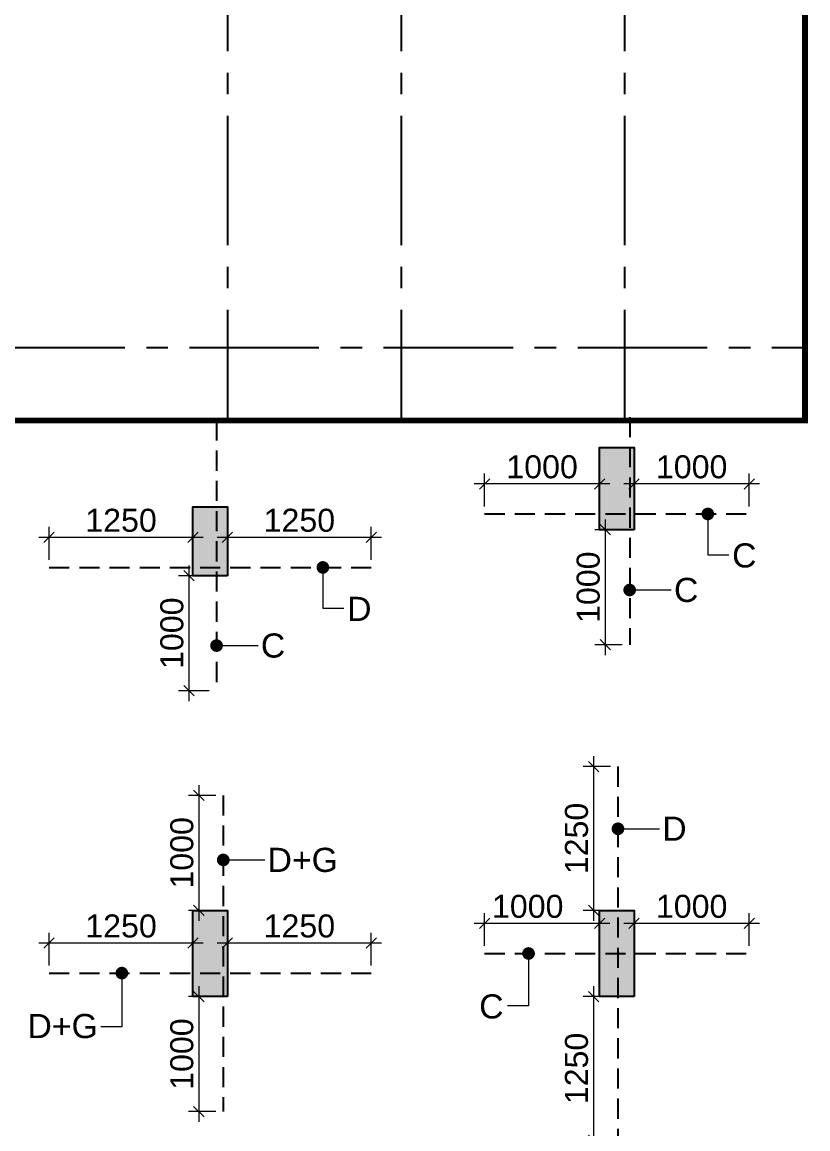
# Model space of a CAD drawing. Header units: millimetres. Extents: x 1123469 to 1883119, y -126924 to 196924.
# Drawn here: x 1467000 to 1473829, y 142469 to 152093 of the extents above; entities that cross this region are included whole.
import ezdxf

# ---------------------------------------------------------------- set-up
doc = ezdxf.new("R2010")
doc.units = ezdxf.units.MM
doc.header["$LTSCALE"] = 500
doc.header["$MEASUREMENT"] = 0
doc.header["$PDMODE"] = 34
for name, pattern in [('CONTINOUS', [0]), ('HIDDEN', [0.375, 0.25, -0.125]), ('Site$0$CENTER2', [1.125, 0.75, -0.125, 0.125, -0.125])]:
    doc.linetypes.add(name, pattern=pattern)
doc.layers.get('Defpoints').update_dxf_attribs({"lineweight": 0})
for name, color, linetype, lineweight in [('ARWO', 1, 'Continuous', 18), ('CUT OUT', 1, 'Continuous', 13), ('FOOTING', 1, 'Continuous', 15), ('S - SUNK', 251, 'Continuous', 0), ('TOWER COL HATCH', 253, 'Continuous', 20)]:
    doc.layers.add(name, color=color, linetype=linetype, lineweight=lineweight)
for name, color, linetype in [('COL. DIM', 3, 'Continuous'), ('GRID', 7, 'Continuous'), ('reinf.', 4, 'Continuous'), ('TEXT 1', 1, 'Continuous'), ('TOWER AREA COLUMN.', 6, 'Continuous')]:
    doc.layers.add(name, color=color, linetype=linetype)
doc.styles.add('3mm', font='arial.ttf')
doc.dimstyles.new('PARAMVEER', dxfattribs={"dimtxt": 200, "dimasz": 100, "dimexe": 0, "dimexo": 25, "dimgap": 10, "dimtad": 1, "dimdec": 0, "dimrnd": 5, "dimzin": 0, "dimdsep": 46, "dimtxsty": '3mm', "dimblk": 'OBLIQUE', "dimcen": 0.09, "dimdle": 75, "dimclrd": 1, "dimclre": 1, "dimclrt": 3, "dimadec": 0, "dimazin": 0, "dimtfac": 1, "dimtdec": 0, "dimtmove": 1, "dimatfit": 3, "dimfxl": 100, "dimtolj": 1, "dimtzin": 0, "dimlwd": 18, "dimlwe": 5, "dimarcsym": 0})
doc.dimstyles.new('PARAMVEER BEAM', dxfattribs={"dimtxt": 200, "dimasz": 100, "dimexe": 0, "dimexo": 0, "dimgap": 10, "dimtad": 1, "dimdec": 0, "dimzin": 0, "dimdsep": 46, "dimtxsty": '3mm', "dimblk": 'ARCHTICK', "dimcen": 0.09, "dimdle": 75, "dimclrd": 1, "dimclre": 1, "dimclrt": 3, "dimadec": 0, "dimazin": 0, "dimtfac": 1, "dimtdec": 0, "dimtmove": 1, "dimatfit": 3, "dimfxl": 100, "dimtolj": 1, "dimtzin": 0, "dimlwd": 18, "dimlwe": 5, "dimarcsym": 0})

# ---------------------------------------------------------------- blocks, each defined once
blk = doc.blocks.new('3tgra')
at = {"layer": 'TOWER COL HATCH'}
h = blk.add_hatch(color=253, dxfattribs=at)
h.dxf.hatch_style = 1
h.paths.add_polyline_path([(1374495.6, 84656.9), (1374195.6, 84656.9), (1374195.6, 85371.9), (1374495.6, 85371.9)])
h = blk.add_hatch(color=253, dxfattribs=at)
h.dxf.hatch_style = 1
h.paths.add_polyline_path([(1370960.6, 84256.9), (1370660.6, 84256.9), (1370660.6, 84856.9), (1370960.6, 84856.9)])
h = blk.add_hatch(color=253, dxfattribs=at)
h.dxf.hatch_style = 1
h.paths.add_polyline_path([(1370960.6, 80596.9), (1370660.6, 80596.9), (1370660.6, 81346.9), (1370960.6, 81346.9)])
h = blk.add_hatch(color=253, dxfattribs=at)
h.dxf.hatch_style = 1
h.paths.add_polyline_path([(1374495.6, 80596.9), (1374195.6, 80596.9), (1374195.6, 81346.9), (1374495.6, 81346.9)])
at = {"layer": 'TOWER AREA COLUMN.', "color": 4}
for points in [[(1374495.6, 84656.9), (1374195.6, 84656.9), (1374195.6, 85371.9), (1374495.6, 85371.9)], [(1370960.6, 84256.9), (1370660.6, 84256.9), (1370660.6, 84856.9), (1370960.6, 84856.9)], [(1370960.6, 80596.9), (1370660.6, 80596.9), (1370660.6, 81346.9), (1370960.6, 81346.9)], [(1374495.6, 80596.9), (1374195.6, 80596.9), (1374195.6, 81346.9), (1374495.6, 81346.9)]]:
    blk.add_lwpolyline(points, close=True, dxfattribs=at)
blk = doc.blocks.new('_Oblique')
at = {"color": 0, "linetype": 'ByBlock', "lineweight": -2}
blk.add_line((-0.5, -0.5), (0.5, 0.5), dxfattribs=at)
blk = doc.blocks.new('*D361')
at = {"layer": 'COL. DIM', "color": 1, "lineweight": 18, "ltscale": 10, "transparency": 16777216}
blk.add_line((1472068.1, 147769.4), (1472068.1, 146589.4), dxfattribs=at)
at = {"layer": 'COL. DIM', "color": 1, "linetype": 'CONTINOUS', "lineweight": 5, "ltscale": 10, "transparency": 16777216}
for p, q in [((1472215.5, 147679.4), (1471978.1, 147679.4)), ((1472215.5, 146679.4), (1471978.1, 146679.4))]:
    blk.add_line(p, q, dxfattribs=at)
at = {"layer": 'Defpoints', "color": 0, "ltscale": 10, "transparency": 16777216}
for p in [(1472280.5, 147679.4), (1472068.1, 146679.4), (1472280.5, 146679.4)]:
    blk.add_point(p, dxfattribs=at)
at = {"layer": 'COL. DIM', "color": 1, "lineweight": 18, "ltscale": 10, "transparency": 16777216, "xscale": 90, "yscale": 90, "zscale": 90}
for p, rotation in [((1472068.1, 147679.4), 90), ((1472068.1, 146679.4), 270)]:
    blk.add_blockref('_Oblique', p, dxfattribs=dict(at, rotation=rotation))
at = {"layer": 'COL. DIM', "color": 3, "ltscale": 10, "transparency": 16777216, "insert": (1471921, 147179.4), "char_height": 200, "attachment_point": 5, "rotation": 90, "style": '3mm'}
blk.add_mtext('\\A1;1000', dxfattribs=at)
blk = doc.blocks.new('_ArchTick')
at = {"color": 0, "linetype": 'ByBlock', "const_width": 0.15}
blk.add_lwpolyline([(-0.5, -0.5), (0.5, 0.5)], dxfattribs=at)
blk = doc.blocks.new('*D362')
at = {"layer": 'COL. DIM', "color": 1, "linetype": 'CONTINOUS', "lineweight": 5, "ltscale": 10, "transparency": 16777216}
for p, q in [((1472319.2, 147881.4), (1472319.2, 148167.9)), ((1473319.2, 147881.4), (1473319.2, 148167.9))]:
    blk.add_line(p, q, dxfattribs=at)
at = {"layer": 'COL. DIM', "color": 1, "lineweight": 18, "ltscale": 10, "transparency": 16777216}
blk.add_line((1473409.2, 148077.9), (1472229.2, 148077.9), dxfattribs=at)
at = {"layer": 'Defpoints', "color": 0, "ltscale": 10, "transparency": 16777216}
for p in [(1472319.2, 148077.9), (1472319.2, 147816.4), (1473319.2, 147816.4)]:
    blk.add_point(p, dxfattribs=at)
at = {"layer": 'COL. DIM', "color": 1, "lineweight": 18, "ltscale": 10, "transparency": 16777216, "xscale": 90, "yscale": 90, "zscale": 90, "rotation": 180}
blk.add_blockref('_Oblique', (1472319.2, 148077.9), dxfattribs=at)
at = {"layer": 'COL. DIM', "color": 1, "lineweight": 18, "ltscale": 10, "transparency": 16777216, "xscale": 90, "yscale": 90, "zscale": 90}
blk.add_blockref('_Oblique', (1473319.2, 148077.9), dxfattribs=at)
at = {"layer": 'COL. DIM', "color": 3, "ltscale": 10, "transparency": 16777216, "insert": (1472819.2, 148225.1), "char_height": 200, "attachment_point": 5, "style": '3mm'}
blk.add_mtext('\\A1;1000', dxfattribs=at)
blk = doc.blocks.new('*D363')
at = {"layer": 'COL. DIM', "color": 1, "linetype": 'CONTINOUS', "lineweight": 5, "ltscale": 10, "transparency": 16777216}
for p, q in [((1471019.2, 147881.4), (1471019.2, 148167.9)), ((1472019.2, 147881.4), (1472019.2, 148167.9))]:
    blk.add_line(p, q, dxfattribs=at)
at = {"layer": 'COL. DIM', "color": 1, "lineweight": 18, "ltscale": 10, "transparency": 16777216}
blk.add_line((1472109.2, 148077.9), (1470929.2, 148077.9), dxfattribs=at)
at = {"layer": 'Defpoints', "color": 0, "ltscale": 10, "transparency": 16777216}
for p in [(1471019.2, 148077.9), (1471019.2, 147816.4), (1472019.2, 147816.4)]:
    blk.add_point(p, dxfattribs=at)
at = {"layer": 'COL. DIM', "color": 1, "lineweight": 18, "ltscale": 10, "transparency": 16777216, "xscale": 90, "yscale": 90, "zscale": 90, "rotation": 180}
blk.add_blockref('_Oblique', (1471019.2, 148077.9), dxfattribs=at)
at = {"layer": 'COL. DIM', "color": 1, "lineweight": 18, "ltscale": 10, "transparency": 16777216, "xscale": 90, "yscale": 90, "zscale": 90}
blk.add_blockref('_Oblique', (1472019.2, 148077.9), dxfattribs=at)
at = {"layer": 'COL. DIM', "color": 3, "ltscale": 10, "transparency": 16777216, "insert": (1471519.2, 148225.1), "char_height": 200, "attachment_point": 5, "style": '3mm'}
blk.add_mtext('\\A1;1000', dxfattribs=at)
blk = doc.blocks.new('*D364')
at = {"layer": 'COL. DIM', "color": 1, "lineweight": 18, "ltscale": 10, "transparency": 16777216}
blk.add_line((1468449, 147369.4), (1468449, 146189.4), dxfattribs=at)
at = {"layer": 'COL. DIM', "color": 1, "linetype": 'CONTINOUS', "lineweight": 5, "ltscale": 10, "transparency": 16777216}
for p, q in [((1468624.6, 147279.4), (1468359, 147279.4)), ((1468624.6, 146279.4), (1468359, 146279.4))]:
    blk.add_line(p, q, dxfattribs=at)
at = {"layer": 'Defpoints', "color": 0, "ltscale": 10, "transparency": 16777216}
for p in [(1468689.6, 147279.4), (1468449, 146279.4), (1468689.6, 146279.4)]:
    blk.add_point(p, dxfattribs=at)
at = {"layer": 'COL. DIM', "color": 1, "lineweight": 18, "ltscale": 10, "transparency": 16777216, "xscale": 90, "yscale": 90, "zscale": 90}
for p, rotation in [((1468449, 147279.4), 90), ((1468449, 146279.4), 270)]:
    blk.add_blockref('_Oblique', p, dxfattribs=dict(at, rotation=rotation))
at = {"layer": 'COL. DIM', "color": 3, "ltscale": 10, "transparency": 16777216, "insert": (1468301.9, 146779.4), "char_height": 200, "attachment_point": 5, "rotation": 90, "style": '3mm'}
blk.add_mtext('\\A1;1000', dxfattribs=at)
blk = doc.blocks.new('*D365')
at = {"layer": 'COL. DIM', "color": 1, "linetype": 'CONTINOUS', "lineweight": 5, "ltscale": 10, "transparency": 16777216}
for p, q in [((1468784.2, 147416.4), (1468784.2, 147703)), ((1470034.2, 147416.4), (1470034.2, 147703))]:
    blk.add_line(p, q, dxfattribs=at)
at = {"layer": 'COL. DIM', "color": 1, "lineweight": 18, "ltscale": 10, "transparency": 16777216}
blk.add_line((1470124.2, 147613), (1468694.2, 147613), dxfattribs=at)
at = {"layer": 'Defpoints', "color": 0, "ltscale": 10, "transparency": 16777216}
for p in [(1468784.2, 147613), (1468784.2, 147351.4), (1470034.2, 147351.4)]:
    blk.add_point(p, dxfattribs=at)
at = {"layer": 'COL. DIM', "color": 1, "lineweight": 18, "ltscale": 10, "transparency": 16777216, "xscale": 90, "yscale": 90, "zscale": 90, "rotation": 180}
blk.add_blockref('_Oblique', (1468784.2, 147613), dxfattribs=at)
at = {"layer": 'COL. DIM', "color": 1, "lineweight": 18, "ltscale": 10, "transparency": 16777216, "xscale": 90, "yscale": 90, "zscale": 90}
blk.add_blockref('_Oblique', (1470034.2, 147613), dxfattribs=at)
at = {"layer": 'COL. DIM', "color": 3, "ltscale": 10, "transparency": 16777216, "insert": (1469409.2, 147760.1), "char_height": 200, "attachment_point": 5, "style": '3mm'}
blk.add_mtext('\\A1;1250', dxfattribs=at)
blk = doc.blocks.new('*D366')
at = {"layer": 'COL. DIM', "color": 1, "linetype": 'CONTINOUS', "lineweight": 5, "ltscale": 10, "transparency": 16777216}
for p, q in [((1467234.2, 147416.4), (1467234.2, 147703)), ((1468484.2, 147416.4), (1468484.2, 147703))]:
    blk.add_line(p, q, dxfattribs=at)
at = {"layer": 'COL. DIM', "color": 1, "lineweight": 18, "ltscale": 10, "transparency": 16777216}
blk.add_line((1468574.2, 147613), (1467144.2, 147613), dxfattribs=at)
at = {"layer": 'Defpoints', "color": 0, "ltscale": 10, "transparency": 16777216}
for p in [(1467234.2, 147613), (1467234.2, 147351.4), (1468484.2, 147351.4)]:
    blk.add_point(p, dxfattribs=at)
at = {"layer": 'COL. DIM', "color": 1, "lineweight": 18, "ltscale": 10, "transparency": 16777216, "xscale": 90, "yscale": 90, "zscale": 90, "rotation": 180}
blk.add_blockref('_Oblique', (1467234.2, 147613), dxfattribs=at)
at = {"layer": 'COL. DIM', "color": 1, "lineweight": 18, "ltscale": 10, "transparency": 16777216, "xscale": 90, "yscale": 90, "zscale": 90}
blk.add_blockref('_Oblique', (1468484.2, 147613), dxfattribs=at)
at = {"layer": 'COL. DIM', "color": 3, "ltscale": 10, "transparency": 16777216, "insert": (1467859.2, 147760.1), "char_height": 200, "attachment_point": 5, "style": '3mm'}
blk.add_mtext('\\A1;1250', dxfattribs=at)
blk = doc.blocks.new('*D371')
at = {"layer": 'COL. DIM', "color": 1, "lineweight": 18, "ltscale": 10, "transparency": 16777216}
blk.add_line((1468535.5, 143709.4), (1468535.5, 142529.4), dxfattribs=at)
at = {"layer": 'COL. DIM', "color": 1, "linetype": 'CONTINOUS', "lineweight": 5, "ltscale": 10, "transparency": 16777216}
for p, q in [((1468682.9, 143619.4), (1468445.5, 143619.4)), ((1468682.9, 142619.4), (1468445.5, 142619.4))]:
    blk.add_line(p, q, dxfattribs=at)
at = {"layer": 'Defpoints', "color": 0, "ltscale": 10, "transparency": 16777216}
for p in [(1468747.9, 143619.4), (1468535.5, 142619.4), (1468747.9, 142619.4)]:
    blk.add_point(p, dxfattribs=at)
at = {"layer": 'COL. DIM', "color": 1, "lineweight": 18, "ltscale": 10, "transparency": 16777216, "xscale": 90, "yscale": 90, "zscale": 90}
for p, rotation in [((1468535.5, 143619.4), 90), ((1468535.5, 142619.4), 270)]:
    blk.add_blockref('_Oblique', p, dxfattribs=dict(at, rotation=rotation))
at = {"layer": 'COL. DIM', "color": 3, "ltscale": 10, "transparency": 16777216, "insert": (1468388.4, 143119.4), "char_height": 200, "attachment_point": 5, "rotation": 90, "style": '3mm'}
blk.add_mtext('\\A1;1000', dxfattribs=at)
blk = doc.blocks.new('*D372')
at = {"layer": 'COL. DIM', "color": 1, "linetype": 'CONTINOUS', "lineweight": 5, "ltscale": 10, "transparency": 16777216}
for p, q in [((1467234.2, 143888.6), (1467234.2, 144175.1)), ((1468484.2, 143888.6), (1468484.2, 144175.1))]:
    blk.add_line(p, q, dxfattribs=at)
at = {"layer": 'COL. DIM', "color": 1, "lineweight": 18, "ltscale": 10, "transparency": 16777216}
blk.add_line((1468574.2, 144085.1), (1467144.2, 144085.1), dxfattribs=at)
at = {"layer": 'Defpoints', "color": 0, "ltscale": 10, "transparency": 16777216}
for p in [(1467234.2, 144085.1), (1467234.2, 143823.6), (1468484.2, 143823.6)]:
    blk.add_point(p, dxfattribs=at)
at = {"layer": 'COL. DIM', "color": 1, "lineweight": 18, "ltscale": 10, "transparency": 16777216, "xscale": 90, "yscale": 90, "zscale": 90, "rotation": 180}
blk.add_blockref('_Oblique', (1467234.2, 144085.1), dxfattribs=at)
at = {"layer": 'COL. DIM', "color": 1, "lineweight": 18, "ltscale": 10, "transparency": 16777216, "xscale": 90, "yscale": 90, "zscale": 90}
blk.add_blockref('_Oblique', (1468484.2, 144085.1), dxfattribs=at)
at = {"layer": 'COL. DIM', "color": 3, "ltscale": 10, "transparency": 16777216, "insert": (1467859.2, 144232.2), "char_height": 200, "attachment_point": 5, "style": '3mm'}
blk.add_mtext('\\A1;1250', dxfattribs=at)
blk = doc.blocks.new('*D373')
at = {"layer": 'COL. DIM', "color": 1, "linetype": 'CONTINOUS', "lineweight": 5, "ltscale": 10, "transparency": 16777216}
for p, q in [((1468784.2, 143888.6), (1468784.2, 144175.1)), ((1470034.2, 143888.6), (1470034.2, 144175.1))]:
    blk.add_line(p, q, dxfattribs=at)
at = {"layer": 'COL. DIM', "color": 1, "lineweight": 18, "ltscale": 10, "transparency": 16777216}
blk.add_line((1470124.2, 144085.1), (1468694.2, 144085.1), dxfattribs=at)
at = {"layer": 'Defpoints', "color": 0, "ltscale": 10, "transparency": 16777216}
for p in [(1468784.2, 144085.1), (1468784.2, 143823.6), (1470034.2, 143823.6)]:
    blk.add_point(p, dxfattribs=at)
at = {"layer": 'COL. DIM', "color": 1, "lineweight": 18, "ltscale": 10, "transparency": 16777216, "xscale": 90, "yscale": 90, "zscale": 90, "rotation": 180}
blk.add_blockref('_Oblique', (1468784.2, 144085.1), dxfattribs=at)
at = {"layer": 'COL. DIM', "color": 1, "lineweight": 18, "ltscale": 10, "transparency": 16777216, "xscale": 90, "yscale": 90, "zscale": 90}
blk.add_blockref('_Oblique', (1470034.2, 144085.1), dxfattribs=at)
at = {"layer": 'COL. DIM', "color": 3, "ltscale": 10, "transparency": 16777216, "insert": (1469409.2, 144232.2), "char_height": 200, "attachment_point": 5, "style": '3mm'}
blk.add_mtext('\\A1;1250', dxfattribs=at)
blk = doc.blocks.new('*D374')
at = {"layer": 'COL. DIM', "color": 1, "lineweight": 18, "ltscale": 10, "transparency": 16777216}
blk.add_line((1468535.5, 145459.4), (1468535.5, 144279.4), dxfattribs=at)
at = {"layer": 'COL. DIM', "color": 1, "linetype": 'CONTINOUS', "lineweight": 5, "ltscale": 10, "transparency": 16777216}
for p, q in [((1468682.9, 145369.4), (1468445.5, 145369.4)), ((1468682.9, 144369.4), (1468445.5, 144369.4))]:
    blk.add_line(p, q, dxfattribs=at)
at = {"layer": 'Defpoints', "color": 0, "ltscale": 10, "transparency": 16777216}
for p in [(1468747.9, 145369.4), (1468535.5, 144369.4), (1468747.9, 144369.4)]:
    blk.add_point(p, dxfattribs=at)
at = {"layer": 'COL. DIM', "color": 1, "lineweight": 18, "ltscale": 10, "transparency": 16777216, "xscale": 90, "yscale": 90, "zscale": 90}
for p, rotation in [((1468535.5, 145369.4), 90), ((1468535.5, 144369.4), 270)]:
    blk.add_blockref('_Oblique', p, dxfattribs=dict(at, rotation=rotation))
at = {"layer": 'COL. DIM', "color": 3, "ltscale": 10, "transparency": 16777216, "insert": (1468388.4, 144869.4), "char_height": 200, "attachment_point": 5, "rotation": 90, "style": '3mm'}
blk.add_mtext('\\A1;1000', dxfattribs=at)
blk = doc.blocks.new('*D375')
at = {"layer": 'COL. DIM', "color": 1, "lineweight": 18, "ltscale": 10, "transparency": 16777216}
blk.add_line((1471966.4, 143709.4), (1471966.4, 142279.4), dxfattribs=at)
at = {"layer": 'COL. DIM', "color": 1, "linetype": 'CONTINOUS', "lineweight": 5, "ltscale": 10, "transparency": 16777216}
for p, q in [((1472113.8, 143619.4), (1471876.4, 143619.4)), ((1472113.8, 142369.4), (1471876.4, 142369.4))]:
    blk.add_line(p, q, dxfattribs=at)
at = {"layer": 'Defpoints', "color": 0, "ltscale": 10, "transparency": 16777216}
for p in [(1472178.8, 143619.4), (1471966.4, 142369.4), (1472178.8, 142369.4)]:
    blk.add_point(p, dxfattribs=at)
at = {"layer": 'COL. DIM', "color": 1, "lineweight": 18, "ltscale": 10, "transparency": 16777216, "xscale": 90, "yscale": 90, "zscale": 90}
for p, rotation in [((1471966.4, 143619.4), 90), ((1471966.4, 142369.4), 270)]:
    blk.add_blockref('_Oblique', p, dxfattribs=dict(at, rotation=rotation))
at = {"layer": 'COL. DIM', "color": 3, "ltscale": 10, "transparency": 16777216, "insert": (1471819.3, 142994.4), "char_height": 200, "attachment_point": 5, "rotation": 90, "style": '3mm'}
blk.add_mtext('\\A1;1250', dxfattribs=at)
blk = doc.blocks.new('*D376')
at = {"layer": 'COL. DIM', "color": 1, "linetype": 'CONTINOUS', "lineweight": 5, "ltscale": 10, "transparency": 16777216}
for p, q in [((1471019.2, 144059.4), (1471019.2, 144345.9)), ((1472019.2, 144059.4), (1472019.2, 144345.9))]:
    blk.add_line(p, q, dxfattribs=at)
at = {"layer": 'COL. DIM', "color": 1, "lineweight": 18, "ltscale": 10, "transparency": 16777216}
blk.add_line((1472109.2, 144255.9), (1470929.2, 144255.9), dxfattribs=at)
at = {"layer": 'Defpoints', "color": 0, "ltscale": 10, "transparency": 16777216}
for p in [(1471019.2, 144255.9), (1471019.2, 143994.4), (1472019.2, 143994.4)]:
    blk.add_point(p, dxfattribs=at)
at = {"layer": 'COL. DIM', "color": 1, "lineweight": 18, "ltscale": 10, "transparency": 16777216, "xscale": 90, "yscale": 90, "zscale": 90, "rotation": 180}
blk.add_blockref('_Oblique', (1471019.2, 144255.9), dxfattribs=at)
at = {"layer": 'COL. DIM', "color": 1, "lineweight": 18, "ltscale": 10, "transparency": 16777216, "xscale": 90, "yscale": 90, "zscale": 90}
blk.add_blockref('_Oblique', (1472019.2, 144255.9), dxfattribs=at)
at = {"layer": 'COL. DIM', "color": 3, "ltscale": 10, "transparency": 16777216, "insert": (1471394.2, 144403), "char_height": 200, "attachment_point": 5, "style": '3mm'}
blk.add_mtext('\\A1;1000', dxfattribs=at)
blk = doc.blocks.new('*D377')
at = {"layer": 'COL. DIM', "color": 1, "linetype": 'CONTINOUS', "lineweight": 5, "ltscale": 10, "transparency": 16777216}
for p, q in [((1472319.2, 144059.4), (1472319.2, 144345.9)), ((1473319.2, 144059.4), (1473319.2, 144345.9))]:
    blk.add_line(p, q, dxfattribs=at)
at = {"layer": 'COL. DIM', "color": 1, "lineweight": 18, "ltscale": 10, "transparency": 16777216}
blk.add_line((1473409.2, 144255.9), (1472229.2, 144255.9), dxfattribs=at)
at = {"layer": 'Defpoints', "color": 0, "ltscale": 10, "transparency": 16777216}
for p in [(1472319.2, 144255.9), (1472319.2, 143994.4), (1473319.2, 143994.4)]:
    blk.add_point(p, dxfattribs=at)
at = {"layer": 'COL. DIM', "color": 1, "lineweight": 18, "ltscale": 10, "transparency": 16777216, "xscale": 90, "yscale": 90, "zscale": 90, "rotation": 180}
blk.add_blockref('_Oblique', (1472319.2, 144255.9), dxfattribs=at)
at = {"layer": 'COL. DIM', "color": 1, "lineweight": 18, "ltscale": 10, "transparency": 16777216, "xscale": 90, "yscale": 90, "zscale": 90}
blk.add_blockref('_Oblique', (1473319.2, 144255.9), dxfattribs=at)
at = {"layer": 'COL. DIM', "color": 3, "ltscale": 10, "transparency": 16777216, "insert": (1472819.2, 144403), "char_height": 200, "attachment_point": 5, "style": '3mm'}
blk.add_mtext('\\A1;1000', dxfattribs=at)
blk = doc.blocks.new('*D378')
at = {"layer": 'COL. DIM', "color": 1, "linetype": 'CONTINOUS', "lineweight": 5, "ltscale": 10, "transparency": 16777216}
for p, q in [((1472113.8, 145619.4), (1471876.4, 145619.4)), ((1472113.8, 144369.4), (1471876.4, 144369.4))]:
    blk.add_line(p, q, dxfattribs=at)
at = {"layer": 'COL. DIM', "color": 1, "lineweight": 18, "ltscale": 10, "transparency": 16777216}
blk.add_line((1471966.4, 145709.4), (1471966.4, 144279.4), dxfattribs=at)
at = {"layer": 'Defpoints', "color": 0, "ltscale": 10, "transparency": 16777216}
for p in [(1472178.8, 145619.4), (1471966.4, 144369.4), (1472178.8, 144369.4)]:
    blk.add_point(p, dxfattribs=at)
at = {"layer": 'COL. DIM', "color": 1, "lineweight": 18, "ltscale": 10, "transparency": 16777216, "xscale": 90, "yscale": 90, "zscale": 90}
for p, rotation in [((1471966.4, 145619.4), 90), ((1471966.4, 144369.4), 270)]:
    blk.add_blockref('_Oblique', p, dxfattribs=dict(at, rotation=rotation))
at = {"layer": 'COL. DIM', "color": 3, "ltscale": 10, "transparency": 16777216, "insert": (1471819.3, 144994.4), "char_height": 200, "attachment_point": 5, "rotation": 90, "style": '3mm'}
blk.add_mtext('\\A1;1250', dxfattribs=at)
blk = doc.blocks.new('*D2624')
at = {"layer": 'COL. DIM', "color": 1, "linetype": 'CONTINOUS', "lineweight": 5, "ltscale": 10, "transparency": 16777216}
for p, q in [((1726903.3, 142855.3), (1726903.3, 142349.5)), ((1727203.3, 141672.5), (1727203.3, 142529.5))]:
    blk.add_line(p, q, dxfattribs=at)
at = {"layer": 'COL. DIM', "color": 1, "lineweight": 18, "ltscale": 10, "transparency": 16777216}
blk.add_line((1726813.3, 142439.5), (1727293.3, 142439.5), dxfattribs=at)
at = {"layer": 'Defpoints', "color": 0, "ltscale": 10, "transparency": 16777216}
for p in [(1726903.3, 142920.3), (1727203.3, 142439.5), (1727203.3, 141607.5), (1405055.6, 139394.2), (1364890.6, 126979.3), (1364890.6, 124332.9)]:
    blk.add_point(p, dxfattribs=at)
at = {"layer": 'S - SUNK', "color": 1, "lineweight": 18, "ltscale": 10, "transparency": 16777216}
blk.add_line((1405130.6, 124332.9), (1364815.6, 124332.9), dxfattribs=at)
at = {"layer": 'S - SUNK', "color": 1, "lineweight": 5, "ltscale": 10, "transparency": 16777216}
for p, q in [((1364890.6, 124333.1), (1364890.6, 124332.9)), ((1405055.6, 124333.1), (1405055.6, 124332.9))]:
    blk.add_line(p, q, dxfattribs=at)
at = {"layer": 'COL. DIM', "color": 1, "lineweight": 18, "ltscale": 10, "transparency": 16777216, "xscale": 90, "yscale": 90, "zscale": 90, "rotation": 180}
blk.add_blockref('_Oblique', (1726903.3, 142439.5), dxfattribs=at)
at = {"layer": 'COL. DIM', "color": 1, "lineweight": 18, "ltscale": 10, "transparency": 16777216, "xscale": 90, "yscale": 90, "zscale": 90}
blk.add_blockref('_Oblique', (1727203.3, 142439.5), dxfattribs=at)
at = {"layer": 'S - SUNK', "color": 1, "lineweight": 18, "ltscale": 10, "transparency": 16777216, "xscale": 100, "yscale": 100, "zscale": 100, "rotation": 180}
blk.add_blockref('_Oblique', (1364890.6, 124332.9), dxfattribs=at)
at = {"layer": 'S - SUNK', "color": 1, "lineweight": 18, "ltscale": 10, "transparency": 16777216, "xscale": 100, "yscale": 100, "zscale": 100}
blk.add_blockref('_Oblique', (1405055.6, 124332.9), dxfattribs=at)
at = {"layer": 'COL. DIM', "color": 3, "ltscale": 10, "transparency": 16777216, "insert": (1727053.3, 142586.6), "char_height": 200, "attachment_point": 5, "style": '3mm'}
blk.add_mtext('\\A1;300', dxfattribs=at)
at = {"layer": 'S - SUNK', "color": 3, "ltscale": 10, "transparency": 16777216, "insert": (1384973.1, 124445), "char_height": 200, "attachment_point": 5, "style": '3mm'}
blk.add_mtext('\\A1;40165', dxfattribs=at)
blk = doc.blocks.new('*D2625')
at = {"layer": 'COL. DIM', "color": 1, "lineweight": 18, "ltscale": 10, "transparency": 16777216}
blk.add_line((1725455.6, 141997.5), (1725455.6, 141517.5), dxfattribs=at)
at = {"layer": 'COL. DIM', "color": 1, "linetype": 'CONTINOUS', "lineweight": 5, "ltscale": 10, "transparency": 16777216}
for p, q in [((1725012.2, 141907.5), (1725545.6, 141907.5)), ((1724393.3, 141607.5), (1725545.6, 141607.5))]:
    blk.add_line(p, q, dxfattribs=at)
at = {"layer": 'Defpoints', "color": 0, "ltscale": 10, "transparency": 16777216}
for p in [(1358872.1, 158914.1), (1431760.6, 158914.1), (1724947.2, 141907.5), (1724328.3, 141607.5), (1725455.6, 141607.5), (1442850.6, 126979.3)]:
    blk.add_point(p, dxfattribs=at)
at = {"layer": 'S - SUNK', "color": 1, "lineweight": 18, "ltscale": 10, "transparency": 16777216}
blk.add_line((1358872.1, 126904.3), (1358872.1, 158989.1), dxfattribs=at)
at = {"layer": 'S - SUNK', "color": 1, "lineweight": 5, "ltscale": 10, "transparency": 16777216}
for p, q in [((1358872.3, 158914.1), (1358872.1, 158914.1)), ((1358872.3, 126979.3), (1358872.1, 126979.3))]:
    blk.add_line(p, q, dxfattribs=at)
at = {"layer": 'COL. DIM', "color": 1, "lineweight": 18, "ltscale": 10, "transparency": 16777216, "xscale": 90, "yscale": 90, "zscale": 90}
for p, rotation in [((1725455.6, 141907.5), 90), ((1725455.6, 141607.5), 270)]:
    blk.add_blockref('_Oblique', p, dxfattribs=dict(at, rotation=rotation))
at = {"layer": 'S - SUNK', "color": 1, "lineweight": 18, "ltscale": 10, "transparency": 16777216, "xscale": 100, "yscale": 100, "zscale": 100}
for p, rotation in [((1358872.1, 158914.1), 90), ((1358872.1, 126979.3), 270)]:
    blk.add_blockref('_Oblique', p, dxfattribs=dict(at, rotation=rotation))
at = {"layer": 'COL. DIM', "color": 3, "ltscale": 10, "transparency": 16777216, "insert": (1725308.4, 141757.5), "char_height": 200, "attachment_point": 5, "rotation": 90, "style": '3mm'}
blk.add_mtext('\\A1;300', dxfattribs=at)
at = {"layer": 'S - SUNK', "color": 3, "ltscale": 10, "transparency": 16777216, "insert": (1358759.9, 142946.7), "char_height": 200, "attachment_point": 5, "rotation": 90, "style": '3mm'}
blk.add_mtext('\\A1;31935', dxfattribs=at)
blk = doc.blocks.new('*D2626')
at = {"layer": 'COL. DIM', "color": 1, "linetype": 'CONTINOUS', "lineweight": 5, "ltscale": 10, "transparency": 16777216}
for p, q in [((1716298.3, 143802.5), (1716298.3, 143375.6)), ((1716598.3, 143871.7), (1716598.3, 143375.6))]:
    blk.add_line(p, q, dxfattribs=at)
at = {"layer": 'COL. DIM', "color": 1, "lineweight": 18, "ltscale": 10, "transparency": 16777216}
for p, q in [((1716688.3, 143465.6), (1716208.3, 143465.6)), ((1717247, 143465.6), (1716598.3, 143465.6))]:
    blk.add_line(p, q, dxfattribs=at)
at = {"layer": 'Defpoints', "color": 0, "ltscale": 10, "transparency": 16777216}
for p in [(1716598.3, 143936.7), (1716298.3, 143867.5), (1716298.3, 143465.6), (1390780.6, 139394.2), (1405055.6, 139394.2), (1405055.6, 138200.6)]:
    blk.add_point(p, dxfattribs=at)
at = {"layer": 'S - SUNK', "color": 1, "lineweight": 18, "ltscale": 10, "transparency": 16777216}
blk.add_line((1390705.6, 138200.6), (1405130.6, 138200.6), dxfattribs=at)
at = {"layer": 'S - SUNK', "color": 1, "lineweight": 5, "ltscale": 10, "transparency": 16777216}
for p, q in [((1390780.6, 138200.7), (1390780.6, 138200.6)), ((1405055.6, 138200.7), (1405055.6, 138200.6))]:
    blk.add_line(p, q, dxfattribs=at)
at = {"layer": 'COL. DIM', "color": 1, "lineweight": 18, "ltscale": 10, "transparency": 16777216, "xscale": 90, "yscale": 90, "zscale": 90, "rotation": 180}
blk.add_blockref('_Oblique', (1716298.3, 143465.6), dxfattribs=at)
at = {"layer": 'COL. DIM', "color": 1, "lineweight": 18, "ltscale": 10, "transparency": 16777216, "xscale": 90, "yscale": 90, "zscale": 90}
blk.add_blockref('_Oblique', (1716598.3, 143465.6), dxfattribs=at)
at = {"layer": 'S - SUNK', "color": 1, "lineweight": 18, "ltscale": 10, "transparency": 16777216, "xscale": 100, "yscale": 100, "zscale": 100, "rotation": 180}
blk.add_blockref('_Oblique', (1390780.6, 138200.6), dxfattribs=at)
at = {"layer": 'S - SUNK', "color": 1, "lineweight": 18, "ltscale": 10, "transparency": 16777216, "xscale": 100, "yscale": 100, "zscale": 100}
blk.add_blockref('_Oblique', (1405055.6, 138200.6), dxfattribs=at)
at = {"layer": 'COL. DIM', "color": 3, "ltscale": 10, "transparency": 16777216, "insert": (1716981.5, 143612.8), "char_height": 200, "attachment_point": 5, "style": '3mm'}
blk.add_mtext('\\A1;300', dxfattribs=at)
at = {"layer": 'S - SUNK', "color": 3, "ltscale": 10, "transparency": 16777216, "insert": (1397918.1, 138312.7), "char_height": 200, "attachment_point": 5, "style": '3mm'}
blk.add_mtext('\\A1;14275', dxfattribs=at)
blk = doc.blocks.new('*D3556')
at = {"layer": 'COL. DIM', "color": 1, "lineweight": 18, "ltscale": 10, "transparency": 16777216}
blk.add_line((1817173.9, 134747.8), (1817173.9, 133597.8), dxfattribs=at)
at = {"layer": 'COL. DIM', "color": 1, "linetype": 'CONTINOUS', "lineweight": 5, "ltscale": 10, "transparency": 16777216}
for p, q in [((1817863.7, 134657.8), (1817083.9, 134657.8)), ((1816402.2, 133687.8), (1817263.9, 133687.8))]:
    blk.add_line(p, q, dxfattribs=at)
at = {"layer": 'Defpoints', "color": 0, "ltscale": 10, "transparency": 16777216}
for p in [(1417087.7, 156599.2), (1417240.6, 156599.2), (1417240.6, 155194.2), (1817928.7, 134657.8), (1816337.2, 133687.8), (1817173.9, 133687.8)]:
    blk.add_point(p, dxfattribs=at)
at = {"layer": 'S - SUNK', "color": 1, "lineweight": 18, "ltscale": 10, "transparency": 16777216}
blk.add_line((1417087.7, 155119.2), (1417087.7, 156674.2), dxfattribs=at)
at = {"layer": 'S - SUNK', "color": 1, "lineweight": 5, "ltscale": 10, "transparency": 16777216}
for p, q in [((1417087.8, 156599.2), (1417087.7, 156599.2)), ((1417087.8, 155194.2), (1417087.7, 155194.2))]:
    blk.add_line(p, q, dxfattribs=at)
at = {"layer": 'COL. DIM', "color": 1, "lineweight": 18, "ltscale": 10, "transparency": 16777216, "xscale": 90, "yscale": 90, "zscale": 90}
for p, rotation in [((1817173.9, 134657.8), 90), ((1817173.9, 133687.8), 270)]:
    blk.add_blockref('_Oblique', p, dxfattribs=dict(at, rotation=rotation))
at = {"layer": 'S - SUNK', "color": 1, "lineweight": 18, "ltscale": 10, "transparency": 16777216, "xscale": 100, "yscale": 100, "zscale": 100}
for p, rotation in [((1417087.7, 156599.2), 90), ((1417087.7, 155194.2), 270)]:
    blk.add_blockref('_Oblique', p, dxfattribs=dict(at, rotation=rotation))
at = {"layer": 'COL. DIM', "color": 3, "ltscale": 10, "transparency": 16777216, "insert": (1817026.8, 134172.8), "char_height": 200, "attachment_point": 5, "rotation": 90, "style": '3mm'}
blk.add_mtext('\\A1;970', dxfattribs=at)
at = {"layer": 'S - SUNK', "color": 3, "ltscale": 10, "transparency": 16777216, "insert": (1416975.6, 155896.7), "char_height": 200, "attachment_point": 5, "rotation": 90, "style": '3mm'}
blk.add_mtext('\\A1;1405', dxfattribs=at)

msp = doc.modelspace()

# ---------------------------------------------------------------- linework, layer by layer
at = {"layer": 'FOOTING', "color": 3, "ltscale": 10, "const_width": 50}
msp.add_lwpolyline([(1514784.2, 139394.2), (1488604.2, 139394.2), (1488604.2, 126979.3), (1480049.2, 126979.3), (1480049.2, 126464.3), (1471269.2, 126464.3), (1471269.2, 126979.3), (1462714.2, 126979.3), (1462714.2, 148629.4), (1473804.2, 148629.4), (1473804.2, 158914.1), (1482679.2, 158914.1), (1482679.2, 157414.1), (1486629.2, 157414.1), (1486629.2, 156599.2), (1488324.2, 156599.2), (1488324.2, 155194.2), (1515064.2, 155194.2)], dxfattribs=at)
at = {"layer": 'GRID', "color": 16, "linetype": 'Site$0$CENTER2', "ltscale": 3}
for points in [[(1468784.2, 161403.6), (1468784.2, 148629.4)], [(1470294.2, 161403.6), (1470294.2, 148629.4)], [(1472234.2, 161403.6), (1472234.2, 148629.4)], [(1461704.5, 149264.1), (1473804.2, 149264.1)]]:
    msp.add_lwpolyline(points, dxfattribs=at)
at = {"layer": 'reinf.', "color": 4, "linetype": 'HIDDEN', "ltscale": 1.4}
for p, q in [((1468689.6, 148629.4), (1468689.6, 146279.4)), ((1472280.5, 148659.4), (1472280.5, 146679.4)), ((1471019.2, 147816.4), (1473319.2, 147816.4)), ((1467234.2, 147351.4), (1470034.2, 147351.4)), ((1472178.8, 145619.4), (1472178.8, 142369.4)), ((1468747.9, 145369.4), (1468747.9, 142619.4)), ((1471019.2, 143994.4), (1473319.2, 143994.4)), ((1467234.2, 143823.6), (1470034.2, 143823.6))]:
    msp.add_line(p, q, dxfattribs=at)

# ---------------------------------------------------------------- block references
at = {"layer": 'CUT OUT', "color": 4}
msp.add_blockref('3tgra', (97823.6, 63022.5), dxfattribs=at)

# ---------------------------------------------------------------- texts
at = {"layer": 'TEXT 1', "color": 2, "linetype": 'ByBlock', "style": '3mm'}
for s, p in [('C', (1473170.8, 147350.9, -0.1)), ('C', (1472665.5, 147050.9, -0.1)), ('D', (1469824.8, 146885.9, -0.1)), ('C', (1469074.5, 146567.5, -0.1)), ('D', (1472563.7, 144974.4, -0.1)), ('D+G', (1469132.8, 144703.4, -0.1)), ('C', (1470972.4, 143429, -0.1)), ('D+G', (1467045.8, 143258.2, -0.1))]:
    msp.add_text(s, height=210, dxfattribs=at).set_placement(p)

# ---------------------------------------------------------------- dimensions: what is measured, and where the dimension line sits
at = {"layer": 'COL. DIM', "color": 6, "ltscale": 10}
for base, p1, p2, angle, picture, middle in [((1725455.6, 141607.5), (1724947.2, 141907.5), (1724328.3, 141607.5), 90, '*D2625', (1725455.6, 141757.5)), ((1471019.2, 144255.9), (1472019.2, 143994.4), (1471019.2, 143994.4), 180, '*D376', (1471394.2, 144255.9)), ((1467234.2, 144085.1), (1468484.2, 143823.6), (1467234.2, 143823.6), 180, '*D372', (1467859.2, 144085.1)), ((1716298.3, 143465.6), (1716598.3, 143936.7), (1716298.3, 143867.5), 180, '*D2626', (1716981.5, 143465.6))]:
    dim = msp.add_linear_dim(base=base, p1=p1, p2=p2, angle=angle, dimstyle='PARAMVEER', override={"dimasz": 90, "dimexe": 90, "dimexo": 65, "dimgap": 45, "dimpost": '\\X', "dimdle": 90, "dimfxl": 0.18, "dimarcsym": 1}, dxfattribs=at)
    dim.commit()
    dim.dimension.update_dxf_attribs({"geometry": picture, "text_midpoint": middle, "dimtype": 160})
for base, p1, p2, angle, picture, middle in [((1817173.9, 133687.8), (1817928.7, 134657.8), (1816337.2, 133687.8), 90, '*D3556', (1817026.8, 134172.8)), ((1471019.2, 148077.9), (1472019.2, 147816.4), (1471019.2, 147816.4), 180, '*D363', (1471519.2, 148225.1)), ((1472319.2, 148077.9), (1473319.2, 147816.4), (1472319.2, 147816.4), 180, '*D362', (1472819.2, 148225.1)), ((1467234.2, 147613), (1468484.2, 147351.4), (1467234.2, 147351.4), 180, '*D366', (1467859.2, 147760.1)), ((1468784.2, 147613), (1470034.2, 147351.4), (1468784.2, 147351.4), 180, '*D365', (1469409.2, 147760.1)), ((1472068.1, 146679.4), (1472280.5, 147679.4), (1472280.5, 146679.4), 90, '*D361', (1471921, 147179.4)), ((1468449, 146279.4), (1468689.6, 147279.4), (1468689.6, 146279.4), 90, '*D364', (1468301.9, 146779.4)), ((1471966.4, 144369.4), (1472178.8, 145619.4), (1472178.8, 144369.4), 90, '*D378', (1471819.3, 144994.4)), ((1468535.5, 144369.4), (1468747.9, 145369.4), (1468747.9, 144369.4), 90, '*D374', (1468388.4, 144869.4)), ((1472319.2, 144255.9), (1473319.2, 143994.4), (1472319.2, 143994.4), 180, '*D377', (1472819.2, 144403)), ((1468784.2, 144085.1), (1470034.2, 143823.6), (1468784.2, 143823.6), 180, '*D373', (1469409.2, 144232.2)), ((1468535.5, 142619.4), (1468747.9, 143619.4), (1468747.9, 142619.4), 90, '*D371', (1468388.4, 143119.4)), ((1471966.4, 142369.4), (1472178.8, 143619.4), (1472178.8, 142369.4), 90, '*D375', (1471819.3, 142994.4))]:
    dim = msp.add_linear_dim(base=base, p1=p1, p2=p2, angle=angle, dimstyle='PARAMVEER', override={"dimasz": 90, "dimexe": 90, "dimexo": 65, "dimgap": 45, "dimpost": '\\X', "dimdle": 90, "dimfxl": 0.18, "dimarcsym": 1}, dxfattribs=at)
    dim.commit()
    dim.dimension.update_dxf_attribs({"geometry": picture, "text_midpoint": middle})
dim = msp.add_linear_dim(base=(1727203.3, 142439.5), p1=(1726903.3, 142920.3), p2=(1727203.3, 141607.5), dimstyle='PARAMVEER', override={"dimasz": 90, "dimexe": 90, "dimexo": 65, "dimgap": 45, "dimpost": '\\X', "dimdle": 90, "dimfxl": 0.18, "dimarcsym": 1}, dxfattribs=at)
dim.commit()
dim.dimension.update_dxf_attribs({"geometry": '*D2624', "text_midpoint": (1727053.3, 142439.5), "dimtype": 160})
at = {"layer": 'S - SUNK', "color": 4, "ltscale": 10}
for base, p1, p2, picture, middle in [((1358872.1, 158914.1), (1442850.6, 126979.3), (1431760.6, 158914.1), '*D2625', (1358759.9, 142946.7)), ((1417087.7, 156599.2), (1417240.6, 155194.2), (1417240.6, 156599.2), '*D3556', (1416975.6, 155896.7))]:
    dim = msp.add_linear_dim(base=base, p1=p1, p2=p2, angle=90, dimstyle='PARAMVEER', override={"dimpost": '\\X', "dimfxl": 0.15, "dimfxlon": 1, "dimarcsym": 1}, dxfattribs=at)
    dim.commit()
    dim.dimension.update_dxf_attribs({"geometry": picture, "text_midpoint": middle})
for base, p1, p2, picture, middle in [((1405055.6, 138200.6), (1390780.6, 139394.2), (1405055.6, 139394.2), '*D2626', (1397918.1, 138312.7)), ((1364890.6, 124332.9), (1405055.6, 139394.2), (1364890.6, 126979.3), '*D2624', (1384973.1, 124445))]:
    dim = msp.add_linear_dim(base=base, p1=p1, p2=p2, dimstyle='PARAMVEER', override={"dimpost": '\\X', "dimfxl": 0.15, "dimfxlon": 1, "dimarcsym": 1}, dxfattribs=at)
    dim.commit()
    dim.dimension.update_dxf_attribs({"geometry": picture, "text_midpoint": middle})

# ---------------------------------------------------------------- leaders
at = {"layer": 'ARWO', "color": 1}
for points in [[(1472959.6, 147816.4), (1472959.6, 147461.7), (1473142, 147461.7)], [(1469613.6, 147351.4), (1469613.6, 146996.7), (1469796, 146996.7)], [(1472280.5, 147155.2), (1472641, 147155.2)], [(1468689.6, 146671.7), (1469050.1, 146671.7)], [(1472178.8, 145078.6), (1472539.3, 145078.6)], [(1468747.9, 144807.6), (1469108.4, 144807.6)], [(1471401.6, 143994.4), (1471401.6, 143538.5), (1471219.1, 143538.5)], [(1467866.6, 143823.6), (1467866.6, 143356.1), (1467684.1, 143356.1)]]:
    msp.add_leader(points, dimstyle='PARAMVEER BEAM', override={"dimasz": 110, "dimtad": 0, "dimldrblk": 'Dot', "dimfxl": 0, "dimarcsym": 1}, dxfattribs=at)

doc.saveas('drawing.dxf')
